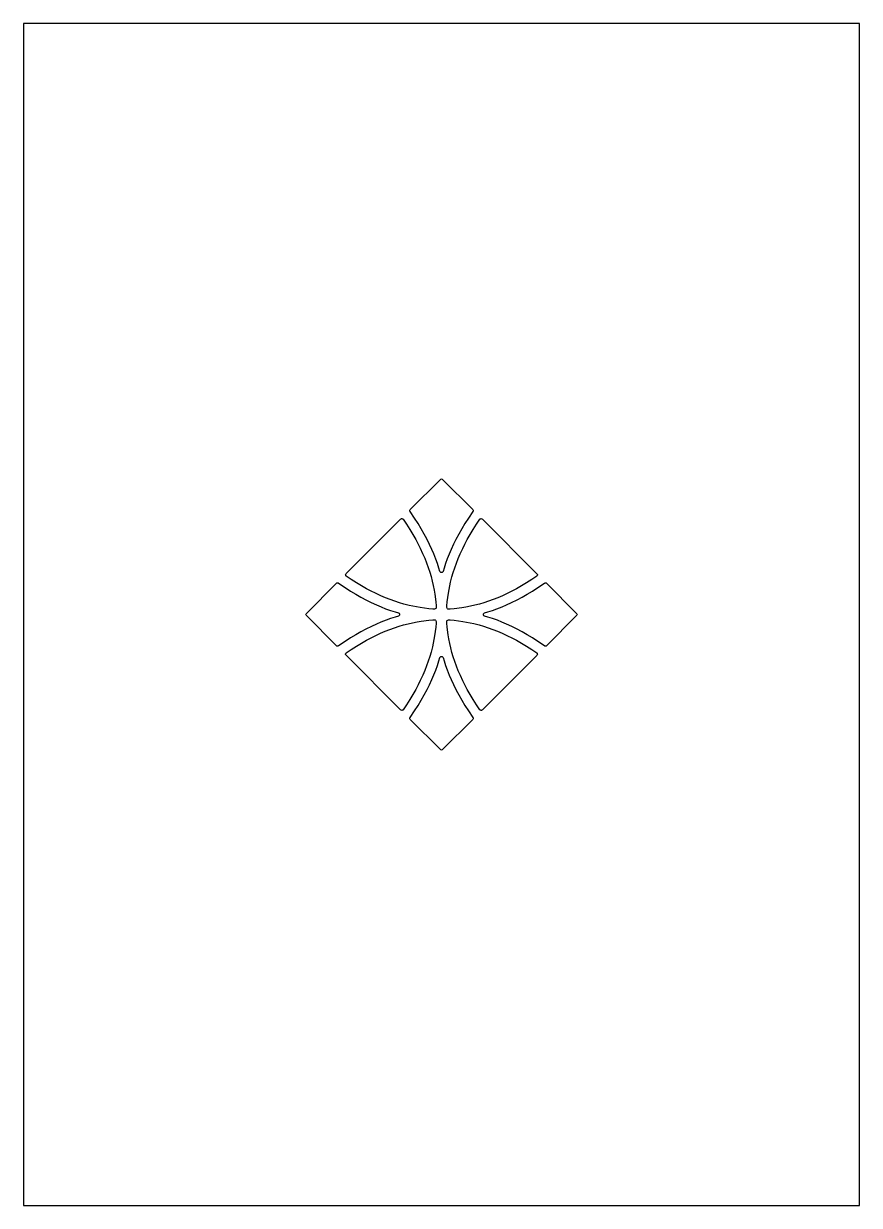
# Model space of a CAD drawing. Header units: millimetres. Extents: x 0 to 210, y 0 to 297.
import ezdxf

# ---------------------------------------------------------------- set-up
doc = ezdxf.new("R2010")
doc.units = ezdxf.units.MM

msp = doc.modelspace()

# ---------------------------------------------------------------- linework, layer by layer
at = {"layer": 'A4_FRAME_DELETE_BEFORE_CUTTING'}
msp.add_lwpolyline([(210, 0), (210, 297), (0, 297), (0, 0)], close=True, dxfattribs=at)
at = {"layer": 'CUT'}
for points in [[(105.384474, 159.318777), (105.310653, 159.178249), (105.238464, 159.108617), (105.149582, 159.058715), (105.050966, 159.032925), (104.950666, 159.032925), (104.803069, 159.081794), (104.722588, 159.141651), (104.658848, 159.221196), (104.615999, 159.317213), (104.369579, 160.139294), (103.976617, 161.321421), (103.569336, 162.444893), (103.06739, 163.708297), (102.575007, 164.856006), (101.988368, 166.122997), (101.310922, 167.480063), (100.64535, 168.731759), (99.90653, 170.033474), (99.098115, 171.371867), (98.247524, 172.699159), (97.105748, 174.366467), (97.03933, 174.511284), (97.028479, 174.609385), (97.060508, 174.759893), (97.148385, 174.890153), (104.713675, 182.455443), (104.847301, 182.54473), (105, 182.575103), (105.152699, 182.54473), (105.286325, 182.455443), (112.851616, 174.890153), (112.939492, 174.759893), (112.971178, 174.610999), (112.944518, 174.459449), (112.89516, 174.367793), (111.7525, 172.699196), (110.901885, 171.371867), (110.093469, 170.033473), (109.354117, 168.730753), (108.635208, 167.376069), (108.043756, 166.187592), (107.424957, 164.855921), (106.92616, 163.692698), (106.464653, 162.530831), (106.023401, 161.321476), (105.640661, 160.170356)], [(103.641425, 150.280424), (103.618196, 150.125982), (103.541533, 149.995431), (103.421759, 149.902829), (103.274343, 149.861003), (102.84967, 149.875392), (101.780085, 149.958197), (100.717669, 150.073162), (99.677606, 150.218046), (98.676846, 150.388916), (96.880863, 150.774053), (95.553769, 151.113668), (94.4115, 151.447818), (93.258483, 151.823242), (92.094412, 152.240953), (90.904865, 152.708022), (89.725771, 153.211088), (88.396641, 153.826272), (87.326416, 154.358575), (86.150578, 154.984527), (84.898173, 155.695544), (83.61184, 156.47252), (82.320665, 157.299988), (81.079513, 158.145981), (80.997025, 158.220397), (80.920313, 158.36002), (80.902788, 158.468013), (80.930814, 158.626549), (81.021746, 158.763515), (94.737873, 172.479641), (94.826405, 172.546955), (94.926534, 172.586885), (95.033693, 172.598593), (95.140082, 172.581227), (95.237956, 172.536052), (95.354847, 172.422699), (96.199993, 171.179364), (97.033792, 169.878017), (97.798336, 168.612273), (98.515474, 167.34942), (99.141426, 166.17358), (99.660068, 165.13125), (100.267208, 163.824373), (100.776335, 162.634698), (101.239125, 161.460108), (101.657481, 160.299514), (102.037212, 159.138639), (102.367932, 158.014731), (102.656751, 156.914875), (102.919714, 155.769739), (103.141763, 154.644468), (103.310433, 153.616992), (103.541828, 151.719581), (103.624854, 150.647137)], [(106.780424, 149.858575), (106.625982, 149.881804), (106.495431, 149.958467), (106.402829, 150.078241), (106.361003, 150.225657), (106.375392, 150.65033), (106.458197, 151.719915), (106.573162, 152.782331), (106.718046, 153.822394), (106.888916, 154.823154), (107.274053, 156.619137), (107.613668, 157.946231), (107.947818, 159.0885), (108.323242, 160.241517), (108.740953, 161.405588), (109.208022, 162.595135), (109.711088, 163.774229), (110.326272, 165.103359), (110.858575, 166.173584), (111.484527, 167.349422), (112.195544, 168.601827), (112.97252, 169.88816), (113.799988, 171.179335), (114.645981, 172.420487), (114.720397, 172.502975), (114.86002, 172.579687), (114.968013, 172.597212), (115.126549, 172.569186), (115.263515, 172.478254), (128.979641, 158.762127), (129.046955, 158.673595), (129.086885, 158.573466), (129.098593, 158.466307), (129.081227, 158.359918), (129.036052, 158.262044), (128.922699, 158.145153), (127.679364, 157.300007), (126.378017, 156.466208), (125.112273, 155.701664), (123.84942, 154.984526), (122.67358, 154.358574), (121.63125, 153.839932), (120.324373, 153.232792), (119.134698, 152.723665), (117.960108, 152.260875), (116.799514, 151.842519), (115.638639, 151.462788), (114.514731, 151.132068), (113.414875, 150.843249), (112.269739, 150.580286), (111.144468, 150.358237), (110.116992, 150.189567), (108.219581, 149.958172), (107.147137, 149.875146)], [(94.181223, 148.884474), (94.321751, 148.810653), (94.391383, 148.738464), (94.441285, 148.649582), (94.467075, 148.550966), (94.467075, 148.450666), (94.418206, 148.303069), (94.358349, 148.222588), (94.278804, 148.158848), (94.182787, 148.115999), (93.360706, 147.869579), (92.178579, 147.476617), (91.055107, 147.069336), (89.791703, 146.56739), (88.643994, 146.075007), (87.377003, 145.488368), (86.019937, 144.810922), (84.768241, 144.14535), (83.466526, 143.40653), (82.128133, 142.598115), (80.800841, 141.747524), (79.133533, 140.605748), (78.988716, 140.53933), (78.890615, 140.528479), (78.740107, 140.560508), (78.609847, 140.648385), (71.044557, 148.213675), (70.95527, 148.347301), (70.924897, 148.5), (70.95527, 148.652699), (71.044557, 148.786325), (78.609847, 156.351616), (78.740107, 156.439492), (78.889001, 156.471178), (79.040551, 156.444518), (79.132207, 156.39516), (80.800804, 155.2525), (82.128133, 154.401885), (83.466527, 153.593469), (84.769247, 152.854117), (86.123931, 152.135208), (87.312408, 151.543756), (88.644079, 150.924957), (89.807302, 150.42616), (90.969169, 149.964653), (92.178524, 149.523401), (93.329644, 149.140661)], [(115.818777, 148.115526), (115.678249, 148.189347), (115.608617, 148.261536), (115.558715, 148.350418), (115.532925, 148.449034), (115.532925, 148.549334), (115.581794, 148.696931), (115.641651, 148.777412), (115.721196, 148.841152), (115.817213, 148.884001), (116.639294, 149.130421), (117.821421, 149.523383), (118.944893, 149.930664), (120.208297, 150.43261), (121.356006, 150.924993), (122.622997, 151.511632), (123.980063, 152.189078), (125.231759, 152.85465), (126.533474, 153.59347), (127.871867, 154.401885), (129.199159, 155.252476), (130.866467, 156.394252), (131.011284, 156.46067), (131.109385, 156.471521), (131.259893, 156.439492), (131.390153, 156.351615), (138.955443, 148.786325), (139.04473, 148.652699), (139.075103, 148.5), (139.04473, 148.347301), (138.955443, 148.213675), (131.390153, 140.648384), (131.259893, 140.560508), (131.110999, 140.528822), (130.959449, 140.555482), (130.867793, 140.60484), (129.199196, 141.7475), (127.871867, 142.598115), (126.533473, 143.406531), (125.230753, 144.145883), (123.876069, 144.864792), (122.687592, 145.456244), (121.355921, 146.075043), (120.192698, 146.57384), (119.030831, 147.035347), (117.821476, 147.476599), (116.670356, 147.859339)], [(103.219576, 147.141425), (103.374018, 147.118196), (103.504569, 147.041533), (103.597171, 146.921759), (103.638997, 146.774343), (103.624608, 146.34967), (103.541803, 145.280085), (103.426838, 144.217669), (103.281954, 143.177606), (103.111084, 142.176846), (102.725947, 140.380863), (102.386332, 139.053769), (102.052182, 137.9115), (101.676758, 136.758483), (101.259047, 135.594412), (100.791978, 134.404865), (100.288912, 133.225771), (99.673728, 131.896641), (99.141425, 130.826416), (98.515473, 129.650578), (97.804456, 128.398173), (97.02748, 127.11184), (96.200012, 125.820665), (95.354019, 124.579513), (95.279603, 124.497025), (95.13998, 124.420313), (95.031987, 124.402788), (94.873451, 124.430814), (94.736485, 124.521746), (81.020359, 138.237873), (80.953045, 138.326405), (80.913115, 138.426534), (80.901407, 138.533693), (80.918773, 138.640082), (80.963948, 138.737956), (81.077301, 138.854847), (82.320636, 139.699993), (83.621983, 140.533792), (84.887727, 141.298336), (86.15058, 142.015474), (87.32642, 142.641426), (88.36875, 143.160068), (89.675627, 143.767208), (90.865302, 144.276335), (92.039892, 144.739125), (93.200486, 145.157481), (94.361361, 145.537212), (95.485269, 145.867932), (96.585125, 146.156751), (97.730261, 146.419714), (98.855532, 146.641763), (99.883008, 146.810433), (101.780419, 147.041828), (102.852863, 147.124854)], [(106.358575, 146.719576), (106.381804, 146.874018), (106.458467, 147.004569), (106.578241, 147.097171), (106.725657, 147.138997), (107.15033, 147.124608), (108.219915, 147.041803), (109.282331, 146.926838), (110.322394, 146.781954), (111.323154, 146.611084), (113.119137, 146.225947), (114.446231, 145.886332), (115.5885, 145.552182), (116.741517, 145.176758), (117.905588, 144.759047), (119.095135, 144.291978), (120.274229, 143.788912), (121.603359, 143.173728), (122.673584, 142.641425), (123.849422, 142.015473), (125.101827, 141.304456), (126.38816, 140.52748), (127.679335, 139.700012), (128.920487, 138.854019), (129.002975, 138.779603), (129.079687, 138.63998), (129.097212, 138.531987), (129.069186, 138.373451), (128.978254, 138.236485), (115.262127, 124.520359), (115.173595, 124.453045), (115.073466, 124.413115), (114.966307, 124.401407), (114.859918, 124.418773), (114.762044, 124.463948), (114.645153, 124.577301), (113.800007, 125.820636), (112.966208, 127.121983), (112.201664, 128.387727), (111.484526, 129.65058), (110.858574, 130.82642), (110.339932, 131.86875), (109.732792, 133.175627), (109.223665, 134.365302), (108.760875, 135.539892), (108.342519, 136.700486), (107.962788, 137.861361), (107.632068, 138.985269), (107.343249, 140.085125), (107.080286, 141.230261), (106.858237, 142.355532), (106.689567, 143.383008), (106.458172, 145.280419), (106.375146, 146.352863)], [(104.615526, 137.681223), (104.689347, 137.821751), (104.761536, 137.891383), (104.850418, 137.941285), (104.949034, 137.967075), (105.049334, 137.967075), (105.196931, 137.918206), (105.277412, 137.858349), (105.341152, 137.778804), (105.384001, 137.682787), (105.630421, 136.860706), (106.023383, 135.678579), (106.430664, 134.555107), (106.93261, 133.291703), (107.424993, 132.143994), (108.011632, 130.877003), (108.689078, 129.519937), (109.35465, 128.268241), (110.09347, 126.966526), (110.901885, 125.628133), (111.752476, 124.300841), (112.894252, 122.633533), (112.96067, 122.488716), (112.971521, 122.390615), (112.939492, 122.240107), (112.851615, 122.109847), (105.286325, 114.544557), (105.152699, 114.45527), (105, 114.424897), (104.847301, 114.45527), (104.713675, 114.544557), (97.148384, 122.109847), (97.060508, 122.240107), (97.028822, 122.389001), (97.055482, 122.540551), (97.10484, 122.632207), (98.2475, 124.300804), (99.098115, 125.628133), (99.906531, 126.966527), (100.645883, 128.269247), (101.364792, 129.623931), (101.956244, 130.812408), (102.575043, 132.144079), (103.07384, 133.307302), (103.535347, 134.469169), (103.976599, 135.678524), (104.359339, 136.829644)]]:
    msp.add_lwpolyline(points, close=True, dxfattribs=at)

doc.saveas('drawing.dxf')
